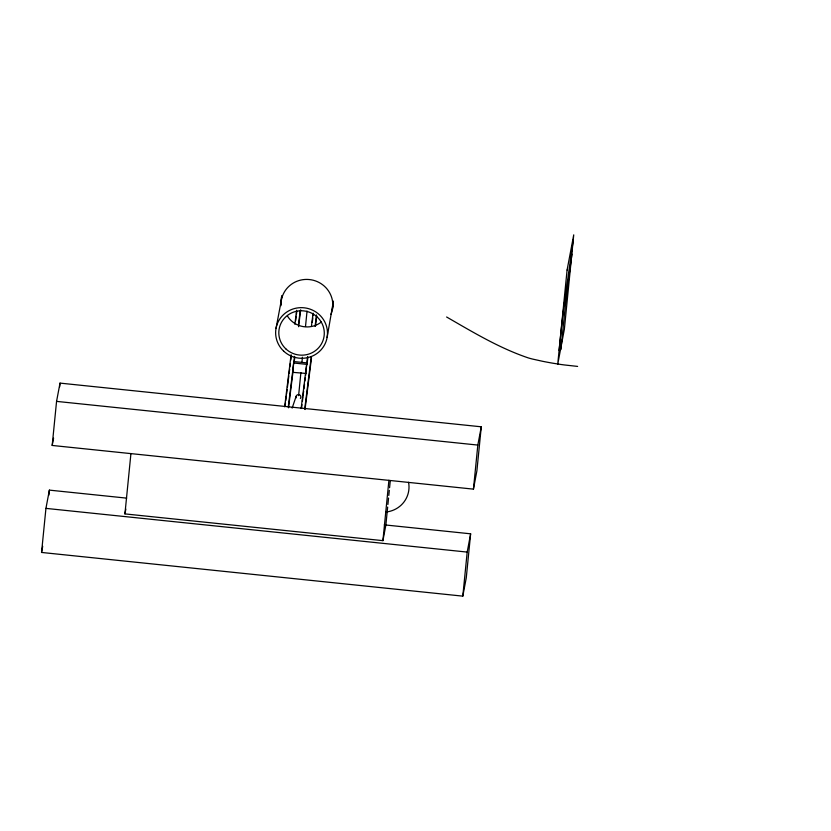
<?xml version="1.0" encoding="UTF-8"?>
<svg xmlns="http://www.w3.org/2000/svg" width="831" height="831" viewBox="0 0 831 831"><rect width="100%" height="100%" fill="white"/><g stroke="black" fill="none" stroke-linecap="round" stroke-linejoin="round"><path stroke-width="1.25" d="M384.327 524.86L470.637 533.814L466.264 577.867L462.805 596.139L41.55 552.449L45.934 508.385L49.382 490.124L126.676 498.133M52.187 445.447L56.56 401.383L60.019 383.112L481.274 426.802L476.89 470.865L473.441 489.137L52.187 445.447L53.568 438.134M48.884 495.151L49.382 490.124M59.645 386.893L60.019 383.112M387.661 507.035L385.875 525.015L382.914 540.649L124.93 513.901L130.934 453.518M305.787 373.42L292.657 372.33L293.665 362.545M293.094 369.141L292.657 372.33M293.727 362.721L293.852 361.558L306.94 362.908L306.826 364.082M298.599 395.66L300.895 372.6M301.923 362.347L302.432 357.226M305.507 326.469L307.044 311.095M305.735 373.69L306.203 369.026M306.255 368.434L306.94 362.908M332.379 309.838L333.408 301.123L327.113 337.438M382.914 540.649L388.918 480.276M387.911 504.469L388.555 498.039M388.804 495.473L389.324 490.332M389.573 487.766L390.217 481.346M462.805 596.139L467.188 552.085L470.637 533.814M473.441 489.137L477.825 445.073L481.274 426.802M560.863 349.571L565.09 308.228A38.205 0.727 -84.1 0 1 565.838 301.383L566.971 291.619A58.752 1.111 -84.1 0 1 567.552 286.809L571.977 254.016M559.107 350.412L560.769 334.062A39.95 0.758 -84.1 0 1 563.782 307.325L573.317 239.557M284.649 406.795L291.099 354.744M294.87 324.267L296.605 310.306M285.054 406.286L285.48 402.91M285.76 400.656L286.311 396.158M286.591 393.904L287.152 389.396M287.433 387.142L288.824 375.882M289.105 373.628L289.666 369.13M289.946 366.876L290.362 363.5M290.777 360.124L291.193 356.738M295.659 320.704L296.22 316.206M296.501 313.952L296.781 311.698M288.253 407.18L294.548 356.385M298.485 324.641L300.209 310.68M288.534 407.792L293.27 369.504M294.247 361.62L294.808 357.112M298.578 326.708L300.666 309.818M301.134 408.509L307.647 356.457M311.459 325.991L313.048 313.297M301.56 408L301.975 404.624M302.401 401.248L302.962 396.74M303.107 395.618L303.668 391.11M303.949 388.856L304.52 384.358M304.935 380.982L305.361 377.596M305.642 375.352L305.922 373.098M307.335 361.838L307.896 357.33M312.259 322.428L312.83 317.92M313.11 315.676L313.391 313.422M304.738 408.883L311.261 356.831M315.074 326.365L316.497 314.939M305.029 409.496L311.511 357.704M315.448 326.178L316.715 316.05M41.55 552.449L42.703 546.362M124.93 513.901L125.845 509.081M276.006 328.505L281.335 300.271M332.535 307.397L332.722 306.4M292.148 408.104L296.158 396.273M577.607 366.409L564.529 364.965A51.418 11.354 5.7 0 1 560.104 364.362L552.501 363.147A97.362 21.492 5.7 0 1 542.373 361.246L532.453 359.044A43.316 9.567 5.7 0 1 528.371 357.932C499.4 348.158 472.974 332.203 446.611 316.995M293.582 362.991L306.66 364.352M56.56 401.383L477.825 445.073M45.934 508.385L467.188 552.085M408.551 482.292A25.938 25.294 10.7 0 1 386.124 511.989M281.003 305.673A25.938 25.294 10.7 0 1 311.23 279.808A25.938 25.294 10.7 0 1 330.946 314.398M321.337 322.013A22.759 22.188 10.7 0 1 287.464 316.092M296.231 397.8A2.41 2.348 10.7 0 1 297.207 394.933A2.41 2.348 10.7 0 1 300.271 395.4A2.41 2.348 10.7 0 1 300.344 398.433M281.46 297.623L280.785 304.478L281.813 295.774L281.46 297.623M567.095 269.992L557.715 364.342L564.363 329.211L573.733 234.861L567.095 269.992M283.641 351.108A25.938 25.294 10.7 0 0 326.739 339.204A25.938 25.294 10.7 0 0 294.288 308.602A25.938 25.294 10.7 0 0 283.641 351.108M285.843 348.885A22.759 22.188 10.7 0 0 323.643 338.435A22.759 22.188 10.7 0 0 295.182 311.594A22.759 22.188 10.7 0 0 285.843 348.885"/></g></svg>
